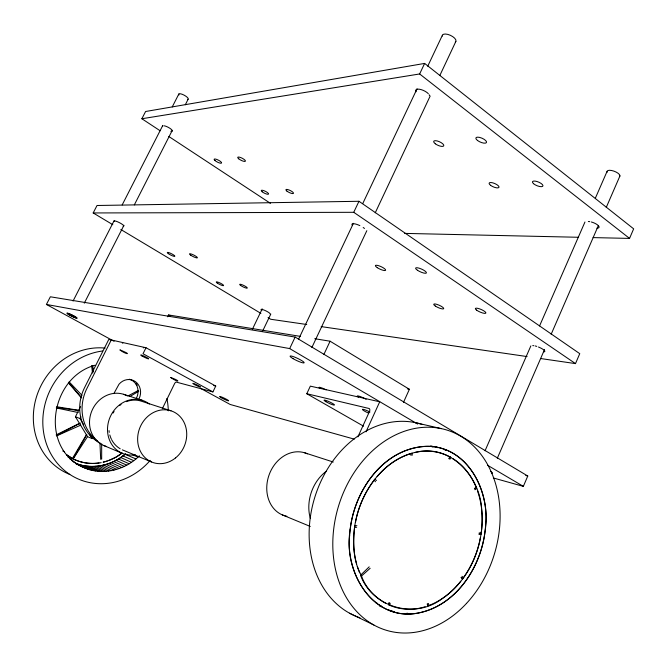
<?xml version="1.0" encoding="UTF-8"?>
<svg xmlns="http://www.w3.org/2000/svg" width="667" height="667" viewBox="0 0 667 667"><rect width="100%" height="100%" fill="white"/><g stroke="black" fill="none" stroke-linecap="round" stroke-linejoin="round"><path stroke-width="1" d="M354.569 527.23C352.835 543.313 353.076 561.272 361.422 575.513L360.664 575.538C372.478 607.395 414.574 619.485 441.612 599.041C470.36 579.706 485.126 543.305 481.674 509.28C480.04 477.297 451.759 444.964 417.717 451.834C382.508 458.738 359.321 493.363 354.569 527.23L356.653 527.297M480.432 537.552C477.739 552.434 471.611 566.708 462.631 578.881L461.114 577.455M355.453 522.469C358.346 506.703 365.107 491.612 375.054 479.039L376.43 480.565M425.146 606.728C413.248 610.588 399.867 610.047 388.494 604.752L389.078 602.768M390.178 603.26L389.511 605.277M388.494 604.752L389.178 602.801M449.816 456.812L448.866 458.663M540.478 358.512L575.488 363.607L579.756 353.66L358.963 201.284L97.023 205.494L93.188 212.948L112.806 224.696M493.33 477.972L523.345 486.36L527.772 476.021L295.131 337.077L50.358 296.782L46.407 304.452L114.074 341.279M593.105 237.602L629.548 238.411L633.65 228.839L424.637 63.415L145.598 111.506L141.871 118.743L160.113 130.749M497.315 458.246L544.539 349.525M551.167 334.259L598.391 225.538M606.261 207.412L619.935 175.946M485.051 450.767L530.84 345.923M539.578 325.913L584.951 222.019M595.356 198.191L607.012 171.511M403.485 402.351L409.396 389.278L330.082 341.212L314.749 338.719M366.016 431.832L379.715 401.801L310.338 386.135L306.787 393.73L363.573 426.188M357.896 436.877L369.435 411.631A3.052 1.726 -60.1 0 0 368.968 408.462L306.787 393.73M449.925 459.221L450.792 457.362C439.978 451.251 426.788 449.566 414.732 452.543M323.929 354.369L330.082 341.212M311.881 347.49L366.825 230.69M375.246 212.798L430.19 95.998M439.937 75.271L455.894 41.362M93.188 212.948L353.743 212.306L358.963 201.284M141.871 118.743L419.643 73.962L424.637 63.415M46.407 304.452L289.686 348.583L295.131 337.077M298.683 339.003L353.41 223.32M362.756 203.568L417.033 88.819M427.714 66.25L442.396 35.218M262.715 330.915L270.802 314.04M162.331 408.679L174.537 383.708A2.059 0.9 -61.3 0 1 176.321 382.108L212.915 391.904L215.741 386.051L146.015 347.74L108.796 339.42L84.592 387.585A41.946 38.186 -67.9 0 0 98.599 442.196M252.301 329.473L262.206 308.871M167.634 316.808L168.551 314.957L300.433 336.393M146.015 347.74L143.03 353.752L212.915 391.904M113.84 393.63L118.984 384.25A13.64 12.415 -69.8 0 1 135.468 381.666A13.64 12.415 -69.8 0 1 139.053 398.758M83.675 424.629L79.965 418.526L80.857 416.733M111.239 339.97L86.952 388.352A42.129 38.302 -68 0 0 97.59 440.987M94.147 438.352L92.146 438.569L87.552 436.668L75.446 416.783L80.549 406.612M84.284 303.193L123.937 225.304M134.325 204.902L172.086 130.724M185.301 104.761L188.136 99.2M73.053 301.042L114.149 220.627M122.178 204.919L162.79 125.429M172.236 106.937L178.848 93.997M449.199 458.813L450.158 456.97M87.527 436.643L73.162 458.904L66.425 454.686L72.395 458.554L86.577 434.434M73.162 458.904L86.835 434.559M460.755 581.274C452.201 592.213 440.837 601.217 427.705 605.919L427.264 603.918M377.105 476.605C386.235 465.724 398.357 457.02 412.114 453.16L412.264 455.236M369.201 566.833L361.105 574.696C364.824 587.168 374.879 597.465 386.201 603.577M139.403 455.803C125.638 469.651 103.693 475.738 85.284 468.184L75.479 463.265M370.16 568.292L361.622 575.913L360.664 575.538M125.763 453.702C112.381 465.341 92.755 469.952 75.955 463.548M476.188 487.344L474.462 488.452M474.704 488.944L476.363 487.735M474.946 489.728L476.647 488.527C472.011 476.538 464.049 465.449 452.96 458.688M129.89 396.531L138.794 391.212M128.356 395.764L138.436 390.387M56.478 435.643L80.482 423.086M56.145 434.917L79.448 423.337M56.52 435.918L80.757 425.129M107.27 461.005L103.068 462.198C109.98 460.614 116.525 457.412 122.103 453.035L115.958 457.187L108.754 460.472M95.047 365.233C49.717 377.414 38.811 449.883 85.284 468.184M99.033 462.948C90.912 464.199 82.383 463.106 74.896 459.688M101.217 462.648C91.487 464.499 81.191 463.131 72.395 458.554M356.92 525.713L354.844 525.763C352.893 538.444 353.185 551.626 356.662 564.024M479.098 533.525L481.157 533.558M404.644 233.392L578.522 237.277M478.939 534.4L480.99 534.459C483.2 520.077 482.449 505.027 477.597 491.229M481.241 533.091L479.148 532.908M56.495 407.487L79.123 410.614M306.745 324.504L270.702 319.26L268.026 317.659M321.161 326.605L527.097 356.57M56.645 406.737L79.165 410.363M407.362 388.869L409.396 389.278M56.27 407.946L78.164 412.523M415.624 422.711L441.362 428.631M435.401 446.89L437.377 447.382M430.757 445.898L432.741 446.398M435.718 447.148L437.694 447.649M430.957 446.44L432.941 446.94M444.847 449.95L446.832 450.45M213.723 385.534L215.741 386.051M525.763 475.488L527.772 476.021M354.26 439.136L230.207 404.485L200.942 388.561M123.562 394.289L142.354 400.35M304.727 452.818L333.258 462.023M170.985 410.805L141.104 401.1A26.146 23.295 -67 0 0 131.341 400.342M76.021 463.498C92.455 469.893 111.814 465.483 125.071 454.235L135.893 458.929M75.446 416.783L79.965 418.526M282.374 514.916L310.28 526.438M122.378 449.866L151.517 461.956M103.91 445.589L122.186 453.277M132.55 454.744L137.977 457.07M122.911 455.911L133.7 460.639M120.702 457.512L131.457 462.281M118.392 458.954L129.115 463.757M116.05 460.322L126.738 465.157M407.028 613.14L408.879 613.973M113.632 461.522L124.279 466.375M375.504 602.526L377.339 603.368M379.448 605.152L381.274 605.986M391.329 610.597L394.981 612.273M388.803 609.93L390.695 610.797M111.181 462.631L121.794 467.517M379.481 605.953L381.366 606.82M108.663 463.565L119.243 468.476M106.128 464.415L116.667 469.351M103.543 465.082L114.049 470.027M100.95 465.649L111.414 470.619M98.332 466.033L108.763 471.01M95.706 466.325L106.095 471.311M62.79 450.992L64.566 451.851M93.08 466.416L103.435 471.411M90.454 466.416L100.767 471.419M349.558 613.206L373.853 625.004M87.844 466.216L98.116 471.219M68.042 457.137L69.835 458.012M85.251 465.925L95.481 470.927M69.977 458.988L71.778 459.871M82.683 465.433L92.88 470.435M72.036 460.672L73.845 461.564M80.14 464.857L90.303 469.851M73.253 461.831L75.971 463.173M77.655 464.082L87.777 469.059M75.554 463.507L82.866 467.117M168.551 314.957L170.335 315.975M289.686 348.583L417.7 424.07M487.527 465.241L523.345 486.36M120.835 229.506L260.889 313.382M168.801 136.468L270.443 203.335M353.743 212.306L575.488 363.607M419.643 73.962L629.548 238.411M461.998 576.296L463.465 577.822M69.185 381.916L82.008 395.356M461.239 577.372L462.631 578.881M374.145 480.115L375.471 481.757M68.359 382.8L81.324 397.732M68.609 382.308L81.724 397.857M136.927 385.042L136.16 383.817L137.018 385.218M89.495 434.209L92.146 438.569M359.58 572.811L357.32 566.416M428.464 603.477L428.839 605.569M427.38 603.893L427.705 605.919M92.655 365.524L93.538 371.602M410.947 453.435L411.014 455.536M91.713 365.699L92.438 372.895M92.246 365.591L92.871 372.803M99.933 442.755L100.692 459.338M101.667 443.83L101.667 459.188M164.274 125.821A5.353 1.417 27.9 0 1 171.035 129.14A5.353 1.417 27.9 0 1 170.86 131.307M162.798 126.23A5.353 1.417 27.9 0 1 162.99 125.905M591.354 221.994A6.912 2.309 21.4 0 1 598.457 225.754A6.912 2.309 21.4 0 1 596.898 228.156M588.336 221.536A6.912 2.309 21.4 0 1 589.745 221.652M416.1 91.754A7.479 2.868 24.9 0 1 419.493 89.245A7.479 2.868 24.9 0 1 428.306 93.663M429.106 94.706A7.479 2.868 24.9 0 1 429.465 95.639M114.29 221.552A5.436 0.992 27.1 0 1 119.501 222.695A5.436 0.992 27.1 0 1 123.195 226.155M538.461 347.023A7.037 1.626 22.8 0 1 544.047 350.142A7.037 1.626 22.8 0 1 543.88 351.842M532.741 345.623A7.037 1.626 22.8 0 1 533.8 345.681M535.176 345.948A7.037 1.626 22.8 0 1 536.76 346.406M352.476 225.513A7.637 2.026 25.1 0 1 353.393 223.695A7.637 2.026 25.1 0 1 359.846 225.613M363.19 227.497A7.637 2.026 25.1 0 1 364.474 228.464M261.864 310.514A5.002 0.867 25.7 0 1 264.516 310.247A5.002 0.867 25.7 0 1 269.993 313.874M490.478 471.402A7.17 0.942 24 0 1 491.654 473.153M358.371 397.148A6.028 0.867 24.8 0 1 358.888 396.123A6.028 0.867 24.8 0 1 366.116 399.308M320.193 388.519A5.728 0.792 25.1 0 1 320.01 387.377A5.728 0.792 25.1 0 1 326.096 389.853M122.344 343.105A4.285 0.434 26.1 0 1 122.853 343.105M143.288 347.849A4.436 0.467 26 0 1 143.713 347.79M607.145 172.261A6.853 2.576 20.8 0 1 613.832 171.102A6.853 2.576 20.8 0 1 619.61 176.538M178.964 94.964A5.328 1.559 28.2 0 1 183.909 95.047A5.328 1.559 28.2 0 1 187.702 99.416M442.313 36.085A7.412 3.202 24.8 0 1 450.417 35.334A7.412 3.202 24.8 0 1 455.328 42.013M120.185 448.774A26.146 23.295 -67 0 1 111.706 439.803M111.331 439.036A26.146 23.295 -67 0 1 109.822 434.959M109.255 432.366A26.146 23.295 -67 0 1 109.029 430.599M113.073 413.056A26.146 23.295 -67 0 1 114.074 411.514M119.61 405.569A26.146 23.295 -67 0 1 121.035 404.502M126.422 401.642A26.146 23.295 -67 0 1 130.515 400.475M135.293 454.694A28.348 25.238 -67 0 1 108.629 421.252A28.348 25.238 -67 0 1 149.325 404.019M106.353 446.456A27.497 24.704 -66.2 0 1 91.863 410.839A27.497 24.704 -66.2 0 1 127.505 395.981M166.9 398.466A67.634 61.631 -64.9 0 1 168.292 410.839M150.242 460.388A67.634 61.631 -64.9 0 1 48.249 448.532A67.634 61.631 -64.9 0 1 102.626 351M69.752 474.437A66.366 60.747 -64.3 0 1 35.96 398.649A66.366 60.747 -64.3 0 1 105.153 348.091M129.365 379.223A13.582 12.373 -69.7 0 1 136.527 397.966M286.91 516.283A33.025 27.105 -71 0 1 268.718 475.988A33.025 27.105 -71 0 1 307.37 453.835M310.388 518.584A37.952 30.374 -71.5 0 1 326.271 471.294M359.963 617.8A101.559 80.265 -73.1 0 1 315.174 496.09A101.559 80.265 -73.1 0 1 421.903 424.379M368.593 413.131A6.003 0.817 24.8 0 1 362.456 409.355A6.003 0.817 24.8 0 1 369.96 412.023M349.65 535.593C345.022 573.27 372.72 619.259 414.832 613.648C456.486 607.479 483.191 564.932 485.618 525.279C489.836 489.061 465.699 444.656 425.162 446.331C381.015 449.283 351.809 494.397 349.65 535.593M350.2 529.398C343.638 566.958 367.192 615.483 409.997 614.007C451.934 611.464 480.674 570.093 485.084 531.057C491.02 494.939 470.652 448.724 429.982 446.381C385.96 445.381 354.536 488.978 350.2 529.398M170.71 377.489C177.989 382.716 182.299 381.674 170.71 377.489M120.043 349.967C125.513 354.46 133.467 355.269 120.043 349.967M477.48 140.454A5.795 2.126 23.5 0 0 486.418 142.638A5.795 2.126 23.5 0 0 479.706 137.427A5.795 2.126 23.5 0 0 477.48 140.454M533.542 183.683A5.644 1.976 22.4 0 0 542.588 186.393A5.644 1.976 22.4 0 0 537.01 181.516A5.644 1.976 22.4 0 0 533.542 183.683M435.343 143.805A5.511 1.943 24.3 0 0 443.713 145.906A5.511 1.943 24.3 0 0 437.152 140.937A5.511 1.943 24.3 0 0 435.343 143.805M490.57 185.309A5.369 1.818 23.2 0 0 498.891 187.494A5.369 1.818 23.2 0 0 492.73 182.833A5.369 1.818 23.2 0 0 490.57 185.309M215.007 160.564A4.16 1.092 27.1 0 0 221.377 163.173A4.16 1.092 27.1 0 0 217.192 159.605A4.16 1.092 27.1 0 0 215.007 160.564M238.736 158.813A4.302 1.176 26.9 0 0 245.273 161.322A4.302 1.176 26.9 0 0 240.704 157.562A4.302 1.176 26.9 0 0 238.736 158.813M286.818 191.012A4.185 1.117 26.1 0 0 293.272 193.513A4.185 1.117 26.1 0 0 289.003 189.97A4.185 1.117 26.1 0 0 286.818 191.012M262.206 191.788A4.052 1.042 26.4 0 0 268.401 194.205A4.052 1.042 26.4 0 0 264.182 190.787A4.052 1.042 26.4 0 0 262.206 191.788M417.467 270.26A5.911 1.501 24.2 0 0 426.346 273.028A5.911 1.501 24.2 0 0 419.26 268.217A5.911 1.501 24.2 0 0 417.467 270.26M476.588 310.122A5.753 1.401 23.5 0 0 485.626 313.298A5.753 1.401 23.5 0 0 479.681 308.896A5.753 1.401 23.5 0 0 476.588 310.122M377.289 267.675A5.619 1.367 24.7 0 0 385.601 270.302A5.619 1.367 24.7 0 0 378.681 265.708A5.619 1.367 24.7 0 0 377.289 267.675M435.376 306.078A5.469 1.284 24 0 0 443.647 308.763A5.469 1.284 24 0 0 437.16 304.46A5.469 1.284 24 0 0 435.376 306.078M168.292 253.627A4.219 0.767 26.6 0 0 174.704 256.378A4.219 0.767 26.6 0 0 170.26 253.16A4.219 0.767 26.6 0 0 168.292 253.627M190.712 255.169A4.369 0.817 26.5 0 0 197.274 257.871A4.369 0.817 26.5 0 0 192.438 254.46A4.369 0.817 26.5 0 0 190.712 255.169M240.679 285.484A4.244 0.784 25.9 0 0 247.157 288.169A4.244 0.784 25.9 0 0 242.638 284.967A4.244 0.784 25.9 0 0 240.679 285.484M217.275 283.075A4.11 0.734 26.1 0 0 223.495 285.668A4.11 0.734 26.1 0 0 219.043 282.558A4.11 0.734 26.1 0 0 217.275 283.075M68.943 314.657A5.511 0.567 26.4 0 0 77.08 318.301A5.511 0.567 26.4 0 0 70.702 314.449A5.511 0.567 26.4 0 0 68.943 314.657M293.055 358.646A7.796 1.176 25.3 0 0 304.144 362.798A7.796 1.176 25.3 0 0 294.122 356.903A7.796 1.176 25.3 0 0 293.055 358.646M221.294 397.74A5.069 0.5 25.6 0 0 228.623 400.85A5.069 0.5 25.6 0 0 222.344 397.299A5.069 0.5 25.6 0 0 221.294 397.74M68.843 314.582A5.519 0.567 26.4 0 0 76.738 318.026A5.519 0.567 26.4 0 0 69.91 314.015A5.519 0.567 26.4 0 0 68.843 314.582M175.546 457.921A27.389 24.054 -68 0 0 173.328 411.714A27.389 24.054 -68 0 0 137.66 440.545A27.389 24.054 -68 0 0 175.546 457.921M142.004 355.978A4.436 0.442 26 0 0 148.583 358.888A4.436 0.442 26 0 0 143.463 355.853A4.436 0.442 26 0 0 142.004 355.978M194.506 384.584A4.31 0.425 25.7 0 0 200.534 387.093A4.31 0.425 25.7 0 0 194.931 383.975A4.31 0.425 25.7 0 0 194.506 384.584M466.508 603.393A104.586 81.532 -73.4 0 0 449.516 430.932A104.586 81.532 -73.4 0 0 333.375 556.045A104.586 81.532 -73.4 0 0 466.508 603.393M325.913 401.684A5.711 0.742 25 0 0 334.367 405.069A5.711 0.742 25 0 0 327.522 401.017A5.711 0.742 25 0 0 325.913 401.684"/></g></svg>
